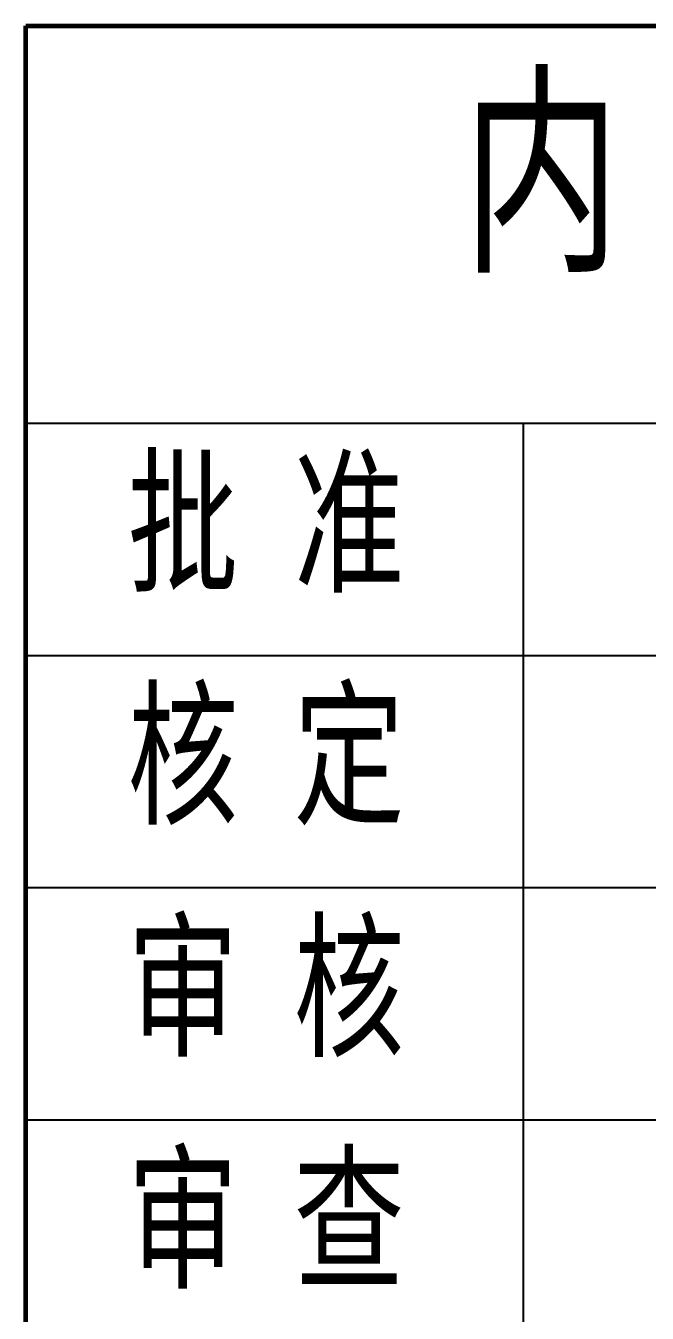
# Model space of a CAD drawing. Extents: x 695776 to 1250176, y 4443437 to 9025597.
# Drawn here: x 737460 to 739708, y 4446698 to 4451357 of the extents above; entities that cross this region are included whole.
import ezdxf

# ---------------------------------------------------------------- set-up
doc = ezdxf.new("R2010")
doc.units = 0
doc.header["$LTSCALE"] = 0.5
doc.layers.add('图框', color=7, linetype='CONTINUOUS')
doc.styles.add('仿宋', font='仿宋_GB2312.ttf', dxfattribs={"width": 0.7})

msp = doc.modelspace()

# ---------------------------------------------------------------- linework, layer by layer
at = {"layer": '图框', "color": 7, "lineweight": 60}
for p, q in [((737460.3742, 4444036.8735), (737460.3742, 4451356.8735)), ((737460.3742, 4451356.8735), (751860.3742, 4451356.8735))]:
    msp.add_line(p, q, dxfattribs=at)
at = {"layer": '图框', "color": 7}
for p, q in [((751860.3742, 4449916.8735), (737460.3742, 4449916.8735)), ((739260.3742, 4444036.8735), (739260.3742, 4449916.8735)), ((743460.3742, 4449076.8735), (737460.3742, 4449076.8735)), ((751860.3742, 4448236.8735), (737460.3742, 4448236.8735)), ((743460.3742, 4447396.8735), (737460.3742, 4447396.8735))]:
    msp.add_line(p, q, dxfattribs=at)

# ---------------------------------------------------------------- texts
at = {"layer": '图框', "linetype": 'Continuous', "attachment_point": 1, "style": '仿宋'}
for s, insert, char_height, width in [('\u3000内 蒙 古 恒 源 水 利 工 程 有 限 公 司', (738465.7612, 4451130.5639), 600, 12975.456), ('批 准', (737828.1895, 4449770.6213), 420, 1384.032427), ('核 定', (737828.1895, 4448930.6213), 420, 1384.032427), ('审 核', (737828.1895, 4448090.6213), 420, 1384.032427), ('审 查', (737828.1895, 4447250.6213), 420, 1384.032427)]:
    msp.add_mtext(s, dxfattribs=dict(at, insert=insert, char_height=char_height, width=width))

doc.saveas('drawing.dxf')
